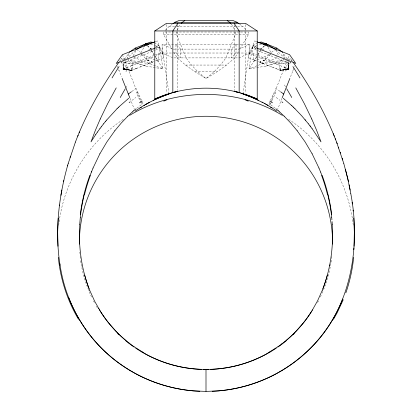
<?xml version="1.0" encoding="UTF-8"?>
<svg xmlns="http://www.w3.org/2000/svg" width="412" height="412" viewBox="0 0 412 412"><rect width="100%" height="100%" fill="white"/><g stroke="black" fill="none" stroke-linecap="round" stroke-linejoin="round"><path stroke-width="0.31" stroke-dasharray="2.06 1.54" d="M146.142 59.127L146.162 57.984M146.172 57.603L146.188 56.835M125.16 60.77L145.827 66.08L162.941 68.902L158.1 61.218L159.681 47.102A35.02 19.673 -17.5 0 0 155.927 48.415M58.72 225.307C63.294 182.707 87.627 142.83 123.43 119.289M123.43 66.62L123.971 62.598L154.397 50.558M284.244 69.803L280.351 70.339A6.329 0.273 81.4 0 1 280.299 70.38L284.78 69.726M154.037 55.419L132.659 63.886L123.971 62.598L123.1 68.933M123.08 69.041L123.549 65.812M123.667 65.003L123.785 64.2M132.659 63.886L131.716 70.354L127.22 69.726M242.915 94.013L248.663 56.238L254.74 40.896L256.089 41.432M123.317 67.429L123.049 69.118L127.37 69.746L123.883 69.18M123.054 69.098L128.405 66.929M269.675 104.988L289.584 54.698M281.983 98.339L277.698 109.159M290.548 76.699L294.652 66.332M177.299 30.282L178.885 26.445L180.796 24.112M131.706 70.37L131.701 70.38A6.329 0.273 -81.4 0 1 131.655 70.37L123.075 69.087L123.348 69.087M268.979 103.494L274.454 91.809M289.435 60.018L290.259 58.288M288.884 61.172L284.836 69.71L285.037 70.025M275.237 108.232L270.159 104.339L275.752 92.7L274.531 91.861M291.186 60.796L291.536 60.08L290.295 58.339M290.491 62.217L285.969 71.513L285.001 69.968M133.256 55.821L136.326 49.821M141.002 52.757L143.912 47.251M238.404 51.768L234.84 57.891L226.446 65.055L217.15 71.719L206 78.553L194.85 71.719L185.555 65.055L177.16 57.891L173.596 51.768M239.939 49.126L248.441 34.526L248.441 32.028L163.559 32.028L163.559 34.526L172.062 49.126M286.84 60.77L266.173 66.08L249.059 68.902L257.248 55.811M257.897 54.76L260.497 50.552M256.073 48.415A35.02 19.673 17.5 0 0 252.319 47.102L253.9 61.218L256.614 56.902M257.969 54.745L260.683 50.424M126.963 70.025L127.164 69.71L123.116 61.172M126.999 69.968L126.031 71.513L121.509 62.217M118.826 62.403L121.736 58.298M124.563 59.266L129.682 52.015L127.195 58.226L136.156 49.703M165.243 30.349L168.946 26.646L172.36 24.112M264.509 45.753L261.296 48.904A35.88 19.014 25.4 0 1 260.765 48.74M259.761 48.24A36.452 18.818 24.1 0 0 261.347 48.734L264.53 45.691M136.763 108.232L142.784 103.664M271.487 52.37L275.396 49.275M137.531 91.819L136.248 92.7L141.841 104.339M257.593 42.75L252.917 45.598A35.88 19.014 25.4 0 0 256.563 47.2M152.543 61.893L149.113 63.443M152.059 62.31L152.723 61.965L151.183 62.619L151.786 62.428M249.904 44.239L238.929 49.116L173.071 49.116L162.096 44.239L162.096 53.019L173.071 57.896L238.929 57.896L249.904 53.019L249.904 44.239L162.096 44.239M134.235 57.165L133.854 57.33L162.941 68.902L159.681 47.102A35.344 19.714 -18.8 0 0 156.009 48.482M134.868 56.892L135.378 56.671M253.9 61.218L270.401 54.26L261.229 64.123L249.059 68.902L252.319 47.102A35.344 19.714 18.8 0 1 255.991 48.482M125.454 68.098L123.152 69.015M125.871 67.934L128.719 66.801M130.383 66.141L130.099 66.255L133.684 64.833M131.876 70.277A3.157 0.742 14.5 0 1 131.799 70.308L133.699 69.53A44.537 0.376 -22.2 0 0 132.978 69.834M155.911 41.432L157.26 40.896L163.337 56.238L169.085 94.013M155.901 47.73L159.418 46.335M155.509 50.115L162.462 47.365L163.487 57.752L155.607 60.873M155.355 54.899L162.91 51.907M130.954 65.915L153.743 56.887M154.85 56.449L163.039 53.21M140.101 67.007L149.087 63.453M153.846 61.568L153.367 61.759M136.192 68.552L140.992 66.656M135.208 68.938L137.15 68.171M136.084 68.588L131.953 70.195L123.384 69.082M266.173 66.08L284.208 59.73L261.229 64.123L278.146 57.33L277.765 57.165M263.402 60.739L264.21 60.461L262.604 61.012L264.21 60.461L262.599 61.012M263.402 60.739L263.196 60.806M260.09 61.733L260.935 61.506L260.09 61.733L260.513 61.625M288.652 69.087L288.946 69.098M288.251 69.159L283.976 69.844M287.983 69.206L288.93 69.103L280.356 70.292M287.849 69.226L288.117 69.18M287.313 69.319L287.581 69.273M284.11 69.824L287.046 69.365M285.712 69.582L286.247 69.494M283.039 69.973L288.951 69.118L288.029 62.598L257.603 50.558M284.635 69.746L286.783 69.417M257.964 55.419L279.341 63.886L288.029 62.598L288.894 69.046L285.907 67.851M283.842 69.86L282.503 70.04L284.913 69.705M279.542 63.839L287.782 62.624M282.503 70.04L284.641 69.746M288.616 69.082L280.047 70.195L275.123 68.274M261.46 44.547L252.917 45.598A36.452 18.818 24.1 0 0 256.588 47.117M168.946 26.646L175.78 26.507M176.403 26.497L243.054 26.646L246.757 30.349M163.559 34.526L248.441 34.526M162.096 53.019L249.904 53.019M185.555 65.055L226.446 65.055M194.85 71.719L217.15 71.719M131.644 70.292L127.087 69.705M150.54 44.547L159.083 45.598A35.88 19.014 -25.4 0 1 155.437 47.2M128.158 69.86L129.497 70.04L124.954 69.365M123.106 69.046L124.017 69.206M127.622 69.782L129.497 70.04M128.292 69.88L128.961 69.973M128.426 69.901L127.354 69.746L128.693 69.937M124.218 62.624L132.458 63.839M125.753 69.494L126.288 69.582L125.217 69.407L127.37 69.746L125.217 69.417L126.288 69.582M259.277 61.965L262.887 63.443M124.419 69.273L124.687 69.319M260.435 62.511L261.352 62.83M123.615 69.134L124.151 69.226M280.201 70.241L280.258 70.292A3.157 0.742 -14.5 0 1 280.124 70.277M151.487 61.625L151.915 61.733L151.065 61.506L151.91 61.733M148.191 60.6L147.79 60.456L149.396 61.012L147.79 60.461L149.005 60.873L148.294 60.636M145.827 66.08L127.792 59.73L150.771 64.123L141.599 54.26L158.1 61.218L154.752 55.811M280.139 70.251L278.301 69.53A44.537 0.376 22.2 0 1 279.022 69.834M258.633 61.759L258.154 61.568M288.92 69.041L283.276 66.801L285.48 67.676M271.683 66.919L276.792 68.938M252.582 46.335L256.099 47.73M256.491 50.115L249.538 47.365L248.513 57.752L256.393 60.873M249.09 51.907L256.645 54.899M248.961 53.21L257.15 56.449M258.257 56.887L277.008 64.313M262.913 63.453L274.165 67.903M281.617 66.141L281.901 66.255L276.066 63.937M276.622 56.671L277.132 56.892M259.457 61.893L260.848 62.619M154.407 42.75L159.083 45.598A36.452 18.818 -24.1 0 1 155.412 47.117M288.57 119.289C324.373 142.83 348.707 182.707 353.264 225.312M269.263 103.695L270.159 104.339M239.64 24.112L243.054 26.646M136.604 49.275L140.513 52.37M275.844 49.703L284.805 58.226L282.318 52.015L287.437 59.266M147.47 45.691L150.653 48.734A36.452 18.818 -24.1 0 0 152.239 48.24M147.491 45.753L150.704 48.904A35.88 19.014 -25.4 0 0 151.235 48.74M231.204 24.112L233.115 26.445L234.701 30.282M291.536 60.08L293.174 62.403M151.317 50.424L154.031 54.745M155.386 56.902L158.1 61.218M151.503 50.552L154.103 54.76M268.088 47.251L270.998 52.757M280.278 70.344L279.341 63.886M275.674 49.821L278.744 55.821M120.464 60.08L120.814 60.796M121.741 58.288L122.565 60.018M137.546 91.809L143.021 103.494M122.415 54.698L142.325 104.988M117.348 66.332L121.452 76.699M130.017 98.339L134.302 109.159M288.452 65.812L288.57 66.62M288.215 64.2L288.333 65.003M288.683 67.429L288.915 69.036L288.003 62.655L288.9 68.933M265.812 56.835L265.828 57.603M265.838 57.984L265.858 59.127M245.511 24.627L245.511 93.215M235.417 32.028L235.417 34.526L225.946 57.891L220.497 65.055L214.194 71.719L206 78.553L197.806 71.719L191.503 65.055L186.054 57.891L176.583 34.526L176.583 32.028M234.171 24.627L234.171 90.702M177.83 24.627L177.83 90.702M166.489 24.627L166.489 93.215M331.845 256.506A126.597 126.597 0 0 1 321.973 293.591M321.216 295.296A126.597 126.597 0 0 1 320.433 296.985M318.502 300.884A126.597 126.597 0 0 1 317.637 302.537M97.402 307.949A126.597 126.597 0 0 1 96.145 305.807M94.343 302.547A126.597 126.597 0 0 1 93.472 300.894M91.546 296.995A126.597 126.597 0 0 1 80.582 260.209M80.34 258.36A126.597 126.597 0 0 1 80.129 256.511M79.83 253.416A126.597 126.597 0 0 1 79.732 252.175M125.712 88.055A131.119 24.509 -62 0 1 127.56 84.944M131.799 91.474A70.632 32.625 -48.5 0 1 136.64 88.22M121.411 62.979A131.114 40.788 -64.2 0 1 124.527 58.36M131.953 100.399A70.622 25.894 -45.6 0 1 135.826 97.464M284.44 84.944A131.119 24.509 62 0 1 286.288 88.055M275.36 88.22A70.632 32.625 48.5 0 1 280.201 91.474M287.473 58.36A131.114 40.788 64.2 0 1 290.589 62.979M276.174 97.464A70.622 25.894 45.6 0 1 280.047 100.399M153.475 49.589A35.344 19.714 -18.8 0 1 153.975 49.363M142.135 53.977A33.104 17.86 -8 0 0 141.589 54.255A33.279 17.701 -7.4 0 1 142.14 53.987M127.777 58.144A25.333 8.58 -51.5 0 1 127.478 58.19M126.685 58.638A24.241 3.023 -54.8 0 1 126.525 58.761M150.699 50.779A33.279 17.701 -7.4 0 1 151.369 50.599M150.648 48.729A33.058 17.834 -36.1 0 1 148.207 49.97M140.25 62.361A67.764 0.288 -21.4 0 1 141.61 61.821M131.804 70.174A2.812 0.587 10.4 0 1 131.706 70.189M118.759 70.679A68.073 0.314 -21.3 0 1 119.377 70.421M270.39 61.821A67.764 0.288 21.4 0 1 271.75 62.361M280.294 70.189A2.812 0.587 -10.4 0 1 280.196 70.174M292.623 70.421A68.073 0.314 21.3 0 1 293.241 70.679M258.025 49.363A35.344 19.714 18.8 0 1 258.525 49.589M269.865 53.977A33.104 17.86 8 0 1 270.411 54.255A33.279 17.701 7.4 0 0 269.86 53.987M284.522 58.19A25.333 8.575 51.5 0 1 284.223 58.144M285.475 58.761A24.241 3.023 54.8 0 1 285.315 58.638M260.631 50.599A33.279 17.701 7.4 0 1 261.301 50.779M263.793 49.97A33.058 17.834 36.1 0 1 261.352 48.729M132.149 67.079L131.675 70.395L132.185 67.068M236.045 44.239L231.364 49.116L231.364 57.896L236.045 53.019L236.045 44.239M283.574 69.901L283.307 69.937L283.574 69.901M180.636 49.116L175.955 44.239L175.955 53.019L180.636 57.896L180.636 49.116M280.325 70.395L279.815 67.068L280.325 70.395"/><path stroke-width="0.62" d="M332.587 234.613C332.572 248.24 330.908 261.888 327.355 275.051A139.606 139.606 0 0 1 322.951 288.627L322.344 290.172M68.248 163.353C57.757 199.47 53.931 238.218 61.929 275.226C69.87 311.93 92.072 345.467 123.445 366.278A146.765 146.765 0 0 0 157.333 383.201A148.866 148.866 0 0 0 193.619 390.89L206 391.4L218.381 390.885A148.866 148.866 0 0 0 254.668 383.191A146.79 146.79 0 0 0 307.918 350.71C350.318 311.343 361.303 248.601 350.772 193.542M354.016 246.222L354.335 232.193L353.764 218.097M79.717 224.555L80.283 217.613M58.236 218.097L57.665 232.193L57.984 246.222M353.79 249.703L353.908 247.962M80.283 217.624L80.634 214.461M353.64 257.402C352.456 269.494 349.845 281.432 345.848 292.901M59.431 205.789L59.539 204.913M60.935 195.288L61.846 190.061M329.507 265.9L329.677 265.06M83.389 198.301L82.142 204.486A169.435 168.353 -89.2 0 0 80.623 214.461M63.608 181.388L63.798 180.528M83.456 197.992L83.806 196.447M83.878 196.138L84.244 194.593M67.511 165.918L67.753 165.063M68.248 163.353L75.417 142.088M70.076 157.379L70.349 156.524M90.089 175.486L93.04 168.05M75.417 142.088C86.118 113.892 101.228 87.524 118.496 62.866M91.407 172.046L91.634 171.474M282.199 97.783L289.863 78.429M322.344 290.172L317.637 300.667L311.894 310.9M77.734 136.176L78.074 135.332M342.707 299.081C331.954 326.247 312.837 350.02 288.554 366.278A146.765 146.765 0 0 1 254.668 383.201M79.119 132.808L79.475 131.969M93.045 168.05L99.859 153.825M343.263 299.72L337.078 312.924L333.499 319.285M100.24 118.996L107.712 103.561L116.225 87.885M100.24 118.996L95.43 130.202L90.995 141.888L95.63 134.703M144.494 46.154L145.652 43.95L153.887 42.431L150.488 42.039L135.182 48.096L129.682 52.015M99.859 153.825L106.847 141.98L114.814 130.764M312.528 309.87L312.317 310.215M311.894 310.9L311.251 311.92A124.985 124.985 0 0 1 303.361 322.941L296.058 331.258A123.332 123.332 0 0 1 286.299 340.374L279.516 345.663M311.678 311.24L311.251 311.92A123.78 123.78 0 0 1 286.309 340.379M177.83 23.345L172.839 30.952L172.839 92.592L163.749 95.43A236.38 163.662 90 0 0 154.778 98.993L154.778 30.952L166.489 23.345L245.511 23.345L257.222 30.952L257.222 98.998A236.38 163.662 90 0 0 248.251 95.43L238.852 92.509M95.63 134.709L97.448 132.061M97.448 132.067L99.946 128.595M99.941 128.601L101.234 126.87M101.228 126.875L103.551 123.868M114.814 130.764L121.231 123.07L127.844 116.163M103.546 123.873L105.549 121.375M181.218 23.597L182.279 22.299L184.823 20.6M105.544 121.38L106.574 120.139M106.569 120.139L117.065 108.696M117.06 108.701L118.481 107.311M264.968 45.299L266.348 43.95L275.396 49.275L276.818 48.096L282.318 52.015M127.844 116.163L132.324 111.997M118.481 107.311L119.387 106.445M119.578 106.265L128.698 98.319M132.319 112.002L133.807 110.704M133.802 110.704L136.042 108.825M285.094 341.373L285.398 341.121M281.715 344.03L282.024 343.793M172.973 23.659L174.801 22.299L178.865 20.6L233.135 20.6L237.199 22.299L239.027 23.659M279.516 345.663L266.353 354.001A125.578 125.578 0 0 1 205.995 369.404A125.567 125.567 0 0 1 145.637 354.016L132.484 345.663M135.1 111.168L139.905 107.975M139.946 107.949L143.407 105.791M143.69 105.621L144.221 105.307M269.736 352.075L270.406 351.678M143.973 105.457L144.653 105.055M148.706 44.326L145.652 43.95L136.604 49.275L135.182 48.096M144.597 105.086L145.328 104.658M145.266 104.694L145.822 104.375M145.776 104.401L146.136 104.195M146.075 104.231L147.347 103.515M146.327 104.087L147.089 103.659M129.6 115.396C175.497 87.421 236.509 87.421 282.4 115.396M147.29 103.546L147.908 103.206M147.867 103.232L149.015 102.609M148.124 103.088L149.479 102.361M149.345 102.434L153.14 100.497M153.187 100.477L153.789 100.183M153.635 100.26L159.495 97.608M154.448 99.869L157.121 98.638M154.778 98.998L165.001 94.992M157.801 98.339L160.577 97.16M159.609 97.562L161.751 96.681M160.871 97.036L162.833 96.259M155.231 41.7L122.415 54.693L116.205 63.443L155.314 47.962M162.045 96.568L162.488 96.393M162.632 96.336L163.198 96.114M163.034 96.181L163.559 95.975M163.43 96.027L167.535 94.533M164.182 95.739L164.697 95.548M165.727 95.172L167.143 94.667M167.463 94.559L167.921 94.405M167.869 94.42L168.307 94.271M168.271 94.286L168.699 94.142M165.742 94.745L173.148 92.509M168.678 94.147L169.085 94.013M173.771 92.34L172.849 92.587A126.587 126.587 0 0 1 239.161 92.592L240.567 92.983M173.56 92.396L174.982 92.031M174.085 92.262L174.394 92.18M174.709 92.097L177.83 91.346L176.892 91.562M175.332 91.943L175.955 91.788M176.269 91.711L176.578 91.639M263.294 44.326L266.348 43.95L267.506 46.154M174.801 22.299L237.199 22.299M154.778 30.952L257.222 30.952M266.348 43.95L258.113 42.431L261.512 42.039L276.818 48.096M234.485 91.418L234.171 91.346L239.151 92.587L239.161 30.952L234.171 23.345M234.794 91.49L235.108 91.562M235.422 91.639L235.731 91.711M236.045 91.788L237.915 92.262M238.229 92.34L238.538 92.422M241.278 93.184L244.105 94.044M244.81 94.266L246.258 94.745M242.915 94.013L243.322 94.147M243.301 94.142L243.729 94.286M243.693 94.271L244.131 94.42M244.079 94.405L244.537 94.559M246.999 94.992L257.222 98.998M244.465 94.533L244.944 94.698M244.857 94.667L245.346 94.842M245.243 94.806L245.753 94.987M245.629 94.94L247.365 95.574M246.016 95.079L246.53 95.265M247.303 95.548L248.802 96.114M248.076 95.836L248.441 95.975M248.57 96.027L249.167 96.259M248.966 96.181L249.368 96.336M249.348 96.326L249.955 96.568M256.769 41.7L289.584 54.693L295.795 63.443L256.686 47.962M249.528 96.398L251.129 97.036M250.105 96.624L258.365 100.26M251.274 97.098L252.278 97.515M252.505 97.608L253.401 97.989M253.514 98.041L264.509 103.433M262.053 102.114L262.985 102.609M264.396 103.371L265.168 103.803M265.117 103.773L265.925 104.231M265.864 104.195L266.425 104.514M266.394 104.499L266.672 104.658M266.569 104.597L267.048 104.875M266.919 104.803L267.197 104.967M267.347 105.055L268.31 105.621M267.496 105.137L267.779 105.307M141.594 351.678L142.264 352.075M268.593 105.791L268.871 105.961M268.979 106.023L272.054 107.949M272.095 107.975L276.9 111.168M227.177 20.6L229.721 22.299L230.782 23.597M132.484 345.663L125.701 340.374A123.332 123.332 0 0 1 115.942 331.258L108.639 322.941A124.985 124.985 0 0 1 100.749 311.92L94.734 301.388L89.656 290.172M129.049 343.078L129.358 343.32M283.302 98.319L291.851 105.724M275.958 108.825L278.198 110.704M126 340.626L125.701 340.374A123.78 123.78 0 0 1 100.755 311.915M278.193 110.704L279.681 112.002M279.676 111.997L284.156 116.163M291.825 105.704L292.947 106.765M293.04 106.852L293.519 107.311M293.519 107.311L294.941 108.701M284.156 116.163L290.769 123.075L297.186 130.764M145.652 43.95L147.032 45.299M294.935 108.696L301.919 116.066L308.454 123.873M305.081 119.727L305.431 120.139M308.449 123.868L310.112 126.005M297.186 130.764L305.153 141.98L312.142 153.825M309.948 125.794L310.772 126.875M310.766 126.87L312.059 128.601M312.054 128.595L321.005 141.888L316.571 130.202L311.76 118.996M293.504 62.866C309.567 85.799 323.744 110.189 334.266 136.176M100.43 311.41L100.003 310.73M99.683 310.215L99.369 309.7M98.643 308.49L98.849 308.84M295.775 87.885L304.288 103.561L311.76 118.996M78.496 319.285C67.305 300.477 60.44 279.176 58.344 257.407M312.142 153.825L318.96 168.05M318.955 168.05L320.593 172.041M333.231 133.648L333.581 134.492M333.926 135.332L336.583 142.088M122.137 78.429L129.801 97.783M89.656 290.172L89.054 288.627A139.606 139.606 0 0 1 84.645 275.046C81.092 261.888 79.434 248.24 79.413 234.613M68.696 297.557C76.421 317.57 88.544 335.898 104.082 350.705A146.79 146.79 0 0 0 157.327 383.206M335.275 138.705L335.605 139.555M320.593 172.046L321.906 175.481M336.583 142.088L343.752 163.353M336.903 142.938L337.222 143.783M338.463 147.177L338.767 148.021M340.245 152.27L340.528 153.12M342.192 158.229L342.722 159.938M343.752 163.353L347.81 178.798L350.772 193.542M345.441 169.342L348.392 181.388M327.756 194.593L328.122 196.138M328.194 196.447L328.544 197.992M328.611 198.301L329.858 204.486A169.435 168.353 89.2 0 1 331.377 214.461M349.134 184.849L350.154 190.061M59.74 263.469L60.008 265.168M352.116 202.282L352.348 204.038M331.366 214.461L331.717 217.613M353.069 210.182L353.156 211.062M331.717 217.624L331.923 219.756M332.072 221.563L332.283 224.555M206 369.42L206 391.4M294.183 333.684A126.597 126.597 0 0 1 293.287 334.544M286.309 340.719A126.597 126.597 0 0 1 277.873 347.069M276.328 348.119A126.597 126.597 0 0 1 210.661 369.373M208.59 369.435A126.597 126.597 0 0 1 203.41 369.435M201.339 369.373A126.597 126.597 0 0 1 135.661 348.13M134.116 347.084A126.597 126.597 0 0 1 125.681 340.729M118.697 334.554A126.597 126.597 0 0 1 117.801 333.694M79.398 244.105A126.597 126.597 0 0 1 321.726 191.565A125.748 125.748 0 0 1 325.186 200.217A126.824 126.808 89.8 0 1 331.964 230.457A125.717 125.686 89.1 0 1 332.582 242.864A126.597 126.597 0 0 1 332.577 244.105M199.805 391.276A148.578 148.578 0 0 1 157.338 383.191M79.521 234.613A166.206 165.773 88.2 0 1 79.825 224.561M89.054 288.627A139.637 139.637 71.6 0 1 84.651 275.046M80.355 214.436A170.578 169.713 88 0 1 89.847 175.394M84.517 194.66A171.361 170.043 -88.4 0 1 90.346 175.574M120.237 97.505A131.119 24.509 -62 0 1 125.253 88.832M128.25 94.096A70.632 32.625 -48.5 0 1 131.356 91.794M112.064 77.909A131.114 40.788 -64.2 0 1 119.068 66.574M129.157 102.64A70.622 25.894 -45.6 0 1 130.202 101.79M254.662 383.191A148.578 148.578 0 0 1 212.195 391.276M332.175 224.561A166.206 165.773 -88.2 0 1 332.479 234.613M327.349 275.046A139.637 139.637 -71.6 0 1 322.946 288.627M322.153 175.394A170.578 169.713 -88 0 1 331.645 214.436M321.654 175.574A171.361 170.043 88.4 0 1 327.483 194.66M286.747 88.832A131.119 24.509 62 0 1 291.763 97.505M280.644 91.794A70.632 32.625 48.5 0 1 283.75 94.096M292.932 66.574A131.114 40.788 64.2 0 1 299.936 77.909M281.798 101.79A70.622 25.894 45.6 0 1 282.843 102.64M139.493 102.846A91.459 21.975 -10.3 0 1 141.991 101.033M163.785 101.146A91.459 15.362 -15.6 0 1 166.968 99.786M141.465 107.105A32.878 0.633 -31.4 0 1 140.394 107.723M270.009 101.033A91.459 21.975 10.3 0 1 272.507 102.846M245.032 99.786A91.459 15.362 15.6 0 1 248.215 101.146M271.606 107.723A32.878 0.633 31.4 0 1 270.535 107.105"/></g></svg>
